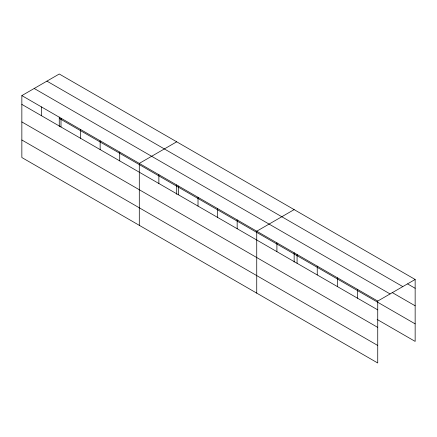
<?xml version="1.0" encoding="UTF-8"?>
<svg xmlns="http://www.w3.org/2000/svg" width="437" height="437" viewBox="0 0 437 437"><rect width="100%" height="100%" fill="white"/><g stroke="black" fill="none" stroke-linecap="round" stroke-linejoin="round"><path stroke-width="0.66" d="M377.737 327.4L377.737 301.071L21.85 95.599L21.85 157.528L377.737 362.994L377.737 327.4L21.85 121.928M377.12 319.442L415.15 341.401L415.15 279.472L59.263 74.006L21.85 95.599M176.701 141.807L139.294 163.405L139.294 225.334M294.145 209.613L256.738 231.211L256.738 293.134M377.737 301.071L415.15 279.472M407.661 283.946L415.15 288.267M46.912 81.129L402.805 286.601M392.104 292.495L415.15 305.802M34.195 88.476L390.083 293.948M59.263 118.394L415.15 323.866M21.85 104.394L377.737 309.866M21.85 139.993L377.737 345.465M357.575 289.431L357.575 298.225M337.408 277.785L337.408 286.579M317.24 266.144L317.24 274.939M297.073 254.498L297.073 263.293M294.145 252.668L294.145 262.096M276.905 242.857L276.905 251.652M237.165 219.909L237.165 228.704M217.588 208.613L217.588 217.402M198.016 197.311L198.016 206.106M178.443 186.009L178.443 194.804M176.701 184.862L176.701 194.29M158.866 174.707L158.866 183.502M119.722 152.109L119.722 160.898M100.144 140.807L100.144 149.601M80.572 129.505L80.572 138.3M61 118.203L61 126.998M59.263 117.056L59.263 126.484M41.422 106.901L41.422 115.696"/></g></svg>
